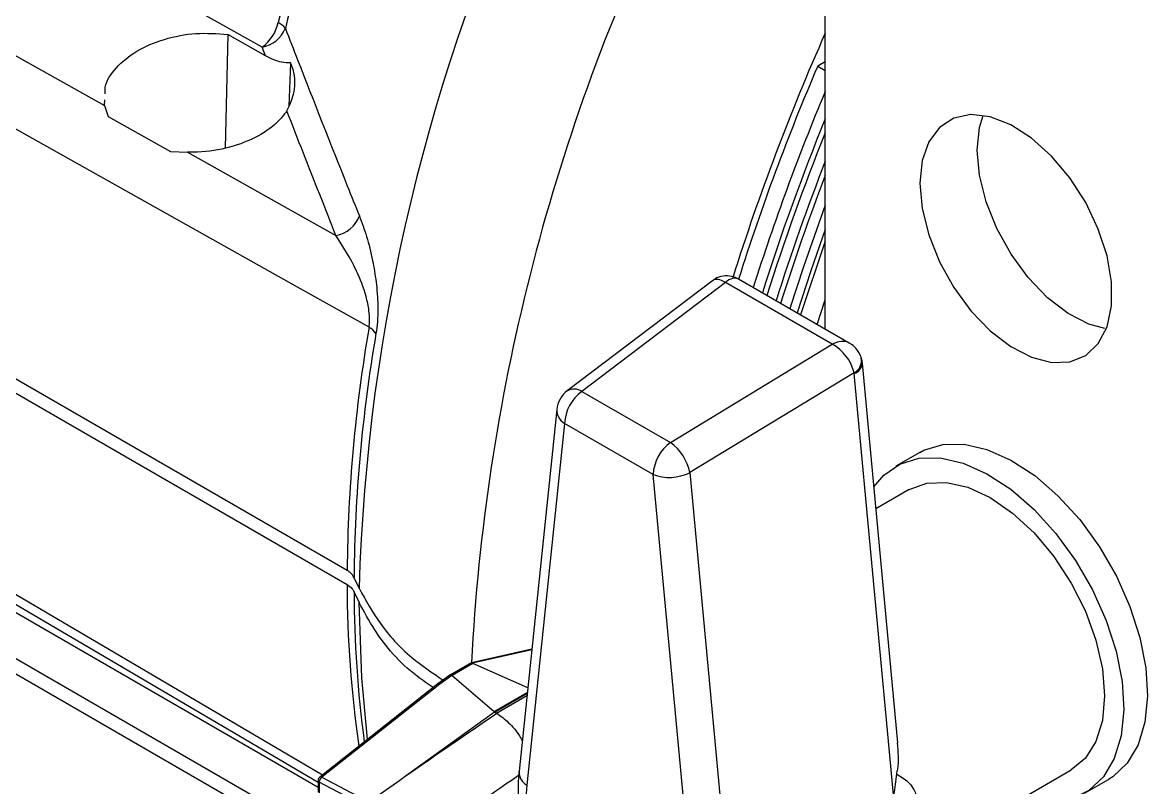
# Model space of a CAD drawing. Extents: x 11 to 120, y 2 to 94.
# Drawn here: x 84.204 to 86.811, y 14.484 to 16.257 of the extents above; entities that cross this region are included whole.
import ezdxf

# ---------------------------------------------------------------- set-up
doc = ezdxf.new("R2010")
doc.units = 0
doc.header["$MEASUREMENT"] = 0
doc.layers.add('OBJECT', color=7, linetype='CONTINUOUS')

msp = doc.modelspace()

# ---------------------------------------------------------------- linework, layer by layer
at = {"layer": 'OBJECT'}
for p, q in [((86.0644, 15.5465), (86.0644, 20.4449)), ((84.9562, 14.9875), (81.6442, 16.8995)), ((81.6442, 16.8668), (84.9562, 14.9548)), ((84.6796, 16.2292), (84.6737, 15.9657)), ((84.7672, 16.1799), (84.6796, 16.2292)), ((84.7672, 16.1799), (84.7594, 16.2)), ((86.0644, 16.166), (86.0469, 16.1559)), ((84.8249, 16.1637), (84.8212, 16.0632)), ((86.0469, 16.1559), (86.0644, 16.1458)), ((84.3939, 16.0644), (84.3945, 16.0781)), ((84.3939, 16.0644), (84.4024, 16.0394)), ((84.889, 14.4848), (82.1888, 16.0435)), ((84.4024, 16.0394), (84.5466, 15.9579)), ((84.5466, 15.9579), (84.5865, 15.9564)), ((84.5865, 15.9564), (84.9304, 15.7634)), ((82.1959, 15.9332), (84.8059, 14.4265)), ((82.22, 15.884), (84.77, 14.4119)), ((86.0644, 15.7506), (86.0072, 15.5795)), ((85.8028, 15.6586), (85.4666, 15.4034)), ((85.8328, 15.6544), (85.5006, 15.4023)), ((86.0807, 15.5113), (85.8328, 15.6544)), ((86.1201, 15.5143), (85.8636, 15.6624)), ((86.046, 15.5571), (86.0644, 15.6144)), ((85.7058, 15.2838), (86.0807, 15.5113)), ((86.2325, 14.5877), (86.1504, 15.4675)), ((86.1312, 15.445), (85.7504, 15.2139)), ((86.2226, 14.4671), (86.1314, 15.4437)), ((85.5006, 15.4023), (85.7058, 15.2838)), ((85.4423, 15.3602), (85.3546, 14.5219)), ((85.4602, 15.3281), (85.3725, 14.4899)), ((85.6655, 15.2097), (85.4602, 15.3281)), ((86.2832, 15.2606), (86.228, 15.2288)), ((85.7532, 14.2701), (85.6655, 15.2097)), ((85.7504, 15.2139), (85.8381, 14.2743)), ((86.2592, 15.1747), (86.1819, 15.13)), ((84.984, 14.9461), (84.9722, 14.9714)), ((84.9722, 14.9388), (84.984, 14.9134)), ((85.3842, 14.8051), (85.2446, 14.7733)), ((85.384, 14.8036), (85.2465, 14.7723)), ((85.2444, 14.7732), (85.1948, 14.7446)), ((85.2473, 14.7717), (85.1995, 14.7441)), ((85.3748, 14.7157), (85.2473, 14.7717)), ((85.1946, 14.7444), (85.1666, 14.7243)), ((85.1993, 14.7442), (85.1714, 14.7241)), ((85.1995, 14.7441), (85.297, 14.6604)), ((85.1665, 14.7243), (84.8928, 14.5086)), ((85.1714, 14.7241), (84.8977, 14.5085)), ((85.297, 14.6604), (85.3737, 14.7046)), ((85.3734, 14.7019), (85.299, 14.659)), ((85.3027, 14.6568), (85.3729, 14.6974)), ((85.0938, 14.5128), (85.2979, 14.6596)), ((85.299, 14.659), (85.3027, 14.6568)), ((86.2304, 14.292), (86.6342, 14.5251)), ((84.889, 14.5007), (84.889, 14.4733)), ((84.9781, 14.4512), (84.8918, 14.4967)), ((84.8918, 14.4967), (84.8918, 14.4718)), ((84.8977, 14.5085), (84.993, 14.4583)), ((86.6655, 14.471), (86.7206, 14.5028))]:
    msp.add_line(p, q, dxfattribs=at)
at = {"layer": 'OBJECT', "flags": 128}
for points in [[(84.7594, 16.2), (83.9014, 16.68), (82.9852, 17.1926), (81.8427, 17.8319)], [(85.007, 15.5507), (84.8415, 15.6434), (84.1326, 16.0407), (81.6458, 17.4345)], [(82.0957, 17.354), (82.6388, 17.0492), (83.5539, 16.5357), (84.3939, 16.0644)], [(81.6458, 16.4278), (81.823, 16.3235), (82.5318, 15.9064), (84.8992, 14.5136)], [(81.6692, 16.3898), (82.3097, 16.0132), (84.889, 14.4968)], [(86.2836, 15.8845), (86.2888, 15.8262), (86.3042, 15.7647), (86.329, 15.7027), (86.3621, 15.6432), (86.402, 15.5889), (86.4467, 15.5425), (86.4942, 15.5061), (86.5423, 15.4813), (86.5887, 15.4694), (86.6313, 15.4709), (86.668, 15.4857), (86.6972, 15.5132), (86.7174, 15.552), (86.7277, 15.6003), (86.7277, 15.6559), (86.7174, 15.7162), (86.6972, 15.7784), (86.668, 15.8395), (86.6313, 15.8967), (86.5887, 15.9473), (86.5423, 15.989), (86.4942, 16.0197), (86.4467, 16.0382), (86.402, 16.0434), (86.3621, 16.0352), (86.329, 16.014), (86.3042, 15.9807), (86.2888, 15.9368), (86.2836, 15.8845)], [(86.4165, 15.9613), (86.4217, 16.0136), (86.43, 16.0417)], [(86.7122, 15.5476), (86.6753, 15.5581), (86.6272, 15.5828), (86.5797, 15.6193), (86.5349, 15.6657), (86.495, 15.7199), (86.4619, 15.7794), (86.4371, 15.8414), (86.4217, 15.903), (86.4165, 15.9613)], [(86.0644, 15.8336), (86.0139, 15.691), (85.9822, 15.5939)], [(86.0644, 15.7772), (86.0309, 15.6812), (85.9992, 15.5841)], [(86.2832, 15.2606), (86.2927, 15.2657), (86.3368, 15.2792), (86.3861, 15.2799), (86.4392, 15.2678), (86.4943, 15.2432), (86.5497, 15.2071), (86.6035, 15.1605), (86.654, 15.105), (86.6997, 15.0423), (86.739, 14.9744), (86.7706, 14.9035), (86.7937, 14.832), (86.8073, 14.762), (86.8112, 14.6959), (86.8051, 14.6358), (86.7892, 14.5835), (86.7642, 14.5409), (86.7307, 14.5092), (86.7206, 14.5028)], [(86.1771, 15.1807), (86.2002, 15.208), (86.2375, 15.2339), (86.2816, 15.2473), (86.331, 15.248), (86.3841, 15.2359), (86.4392, 15.2114), (86.4945, 15.1753), (86.5483, 15.1287), (86.5988, 15.0732), (86.6445, 15.0104), (86.6838, 14.9426), (86.7155, 14.8717), (86.7385, 14.8001), (86.7522, 14.7302), (86.756, 14.6641), (86.7499, 14.6039), (86.7341, 14.5517), (86.709, 14.5091), (86.6755, 14.4774), (86.6346, 14.4576), (86.5877, 14.4505), (86.5363, 14.4563), (86.5215, 14.4601)], [(86.2592, 15.1747), (86.2994, 15.1895), (86.3453, 15.1914), (86.395, 15.1801), (86.4467, 15.1561), (86.4985, 15.1204), (86.5482, 15.0742), (86.594, 15.0195), (86.6342, 14.9582), (86.6672, 14.8927), (86.6917, 14.8257), (86.7068, 14.7595), (86.7119, 14.6968), (86.7068, 14.64), (86.6917, 14.5913), (86.6672, 14.5525), (86.6342, 14.5251), (86.6342, 14.5251)], [(85.0036, 14.5959), (84.9902, 14.7386), (84.984, 14.9134)]]:
    msp.add_lwpolyline(points, dxfattribs=at)
at = {"layer": 'OBJECT'}
for centre, radius, start, end in [((88.8484, 15.261), 4.1722, 156.5781, 166.1907), ((88.8771, 15.2442), 4.185, 156.5781, 166.1907), ((89.3858, 14.8143), 4.4038, 154.7208, 178.2852), ((89.8866, 14.532), 4.6485, 154.5679, 177.026), ((84.701, 16.2791), 0.0983, 306.457, 346.9431), ((84.7744, 16.2138), 0.0486, 37.1605, 62.5644), ((84.7476, 16.2697), 0.0706, 279.586, 337.9203), ((90.9615, 14.057), 5.3586, 156.0477, 162.5304), ((90.9778, 14.0431), 5.3645, 156.8051, 162.4324), ((91.0001, 14.0274), 5.3522, 157.2472, 162.4326), ((91.0014, 14.022), 5.3312, 157.8297, 162.4379), ((91.0037, 14.0187), 5.3225, 158.1267, 162.4396), ((91.0077, 14.0122), 5.3043, 158.7394, 162.4431), ((91.0095, 14.009), 5.2952, 159.0516, 162.4449), ((84.9186, 15.8326), 0.0702, 279.7078, 340.1211), ((88.4663, 14.9549), 3.5102, 170.2277, 179.4687), ((84.9871, 15.5124), 0.0431, 33.4577, 62.6571), ((88.4914, 14.9389), 3.5193, 170.2276, 179.4695), ((86.1151, 15.4741), 0.0333, 298.8204, 9.89), ((86.1238, 15.4692), 0.0266, 286.6496, 356.4984), ((85.5044, 15.3537), 0.0625, 127.2002, 174.0272), ((85.5572, 15.3234), 0.0971, 125.6894, 177.1988), ((85.4827, 15.3751), 0.0325, 56.558, 119.5027), ((85.4786, 15.3595), 0.0363, 178.9147, 239.6843), ((85.7625, 15.2049), 0.0971, 125.6894, 177.1988), ((85.6392, 15.1922), 0.1133, 11.0453, 53.988), ((85.703, 15.3108), 0.1079, 249.6365, 296.0391), ((87.6056, 14.9617), 2.6495, 180.1489, 188.2777), ((87.6448, 14.9463), 2.6726, 180.1609, 187.662), ((84.899, 14.5007), 0.01, 128.2361, 180), ((84.8937, 14.5011), 0.00479, 184.1315, 246.5158), ((84.9067, 14.4967), 0.0149, 127.0577, 180.0154), ((84.8952, 14.5045), 0.00473, 57.9081, 121.0621), ((85.3908, 14.5212), 0.0363, 178.9149, 239.6841)]:
    msp.add_arc(centre, radius, start, end, dxfattribs=at)
for centre, major_axis, ratio, start_param, end_param in [((85.8366, 15.6058), (-0.0325, 0.0537), 0.485137, 5.47967, 6.33384), ((85.8366, 15.6058), (0.0254, 0.0574), 0.506157, 6.228841, 7.101425), ((86.0846, 15.4627), (0.0384, 0.0497), 0.6374, 0.087579, 0.958572), ((86.0846, 15.4627), (-0.0386, 0.0495), 0.561473, 3.966083, 5.418022), ((86.1258, 15.4408), (0.00344, 0.00667), 0.68298, 5.465482, 5.671606), ((85.2739, 14.7787), (0.0277, 0.0059), 0.181801, 3.247873, 3.388474), ((85.2001, 14.7361), (-0.00543, 0.00841), 0.541118, 5.523194, 6.31022), ((85.142, 14.7026), (0.0576, 0.0414), 0.099986, 0.024246, 0.050426), ((85.1726, 14.7163), (-0.00602, 0.00799), 0.518549, 5.484768, 6.294577), ((86.6809, 17.5447), (13.5348, 9.6488), 0.094709, 4.527712, 4.543224), ((84.6075, 14.1618), (0.691, 0.4971), 0.099986, 0.011157, 0.024246), ((84.608, 14.162), (0.6943, 0.494), 0.104684, 0.047827, 0.060918), ((84.6116, 14.1599), (0.6943, 0.494), 0.104684, 0.044487, 0.047827), ((85.6807, 14.2716), (-0.2198, 0.3789), 0.577378, 0.66984, 0.896178)]:
    msp.add_ellipse(centre, major_axis=major_axis, ratio=ratio, start_param=start_param, end_param=end_param, dxfattribs=at)
for points, knots in [([(84.3952, 16.0919), (84.3951, 16.0971), (84.3949, 16.1176), (84.419, 16.1532), (84.4661, 16.1922), (84.5314, 16.22), (84.606, 16.2346), (84.6551, 16.231), (84.6796, 16.2292)], [0, 0, 0, 0, 0.062375, 0.249368, 0.436897, 0.624938, 0.813071, 1, 1, 1, 1]), ([(84.8131, 16.2431), (84.8226, 16.2188), (84.8698, 16.0972), (84.9271, 15.9524), (84.9753, 15.832), (84.9846, 15.8088)], [0, 0, 0, 0, 0.167872, 0.839364, 1, 1, 1, 1]), ([(84.8249, 16.1637), (84.8181, 16.1636), (84.8, 16.1632), (84.7798, 16.1734), (84.7672, 16.1799)], [0, 0, 0, 0, 0.372319, 1, 1, 1, 1]), ([(84.8167, 16.0519), (84.8227, 16.0645), (84.8354, 16.0909), (84.8368, 16.1358), (84.8283, 16.1557), (84.8249, 16.1637)], [0, 0, 0, 0, 0.350763, 0.739166, 1, 1, 1, 1]), ([(84.8167, 16.0519), (84.8098, 16.043), (84.7916, 16.0196), (84.744, 15.9878), (84.676, 15.9634), (84.6206, 15.9562), (84.5911, 15.9564), (84.5865, 15.9564)], [0, 0, 0, 0, 0.162696, 0.424831, 0.687546, 0.950209, 1, 1, 1, 1]), ([(84.9304, 15.7634), (84.9052, 15.8269), (84.8671, 15.923), (84.8295, 16.0193), (84.8167, 16.0519)], [0, 0, 0, 0, 0.660515, 1, 1, 1, 1]), ([(84.9846, 15.8088), (84.9904, 15.7933), (85.0019, 15.7625), (85.0149, 15.7106), (85.024, 15.6565), (85.0278, 15.6077), (85.0271, 15.5655), (85.0244, 15.5452), (85.0231, 15.5362)], [0, 0, 0, 0, 0.227374, 0.454238, 0.628217, 0.803357, 0.912623, 1, 1, 1, 1]), ([(85.007, 15.5507), (85.0076, 15.5562), (85.009, 15.5684), (85.0069, 15.5938), (84.9979, 15.6345), (84.973, 15.6977), (84.947, 15.7378), (84.9304, 15.7634)], [0, 0, 0, 0, 0.062412, 0.139208, 0.265335, 0.530913, 1, 1, 1, 1]), ([(85.8635, 15.6622), (85.8582, 15.6647), (85.8469, 15.6702), (85.8275, 15.6701), (85.812, 15.6655), (85.805, 15.6597), (85.8029, 15.658)], [0, 0, 0, 0, 0.2694046, 0.577532, 0.8773114, 1, 1, 1, 1]), ([(86.148, 15.4797), (86.1451, 15.4864), (86.1398, 15.4983), (86.1288, 15.5095), (86.1216, 15.513), (86.1197, 15.5139)], [0, 0, 0, 0, 0.476312, 0.856217, 1, 1, 1, 1]), ([(86.1504, 15.4675), (86.1503, 15.4685), (86.1498, 15.4727), (86.1488, 15.4767), (86.148, 15.4797)], [0, 0, 0, 0, 0.238062, 1, 1, 1, 1]), ([(84.9722, 14.9714), (84.9698, 14.9753), (84.9661, 14.9812), (84.9588, 14.9858), (84.9562, 14.9875)], [0, 0, 0, 0, 0.643557, 1, 1, 1, 1]), ([(84.9562, 14.9548), (84.9607, 14.9517), (84.9677, 14.9469), (84.971, 14.9409), (84.9722, 14.9388)], [0, 0, 0, 0, 0.643567, 1, 1, 1, 1]), ([(84.984, 14.9461), (84.9993, 14.9186), (85.0303, 14.8628), (85.0947, 14.7899), (85.1536, 14.7503), (85.179, 14.7332)], [0, 0, 0, 0, 0.357176, 0.722761, 1, 1, 1, 1]), ([(85.1558, 14.7158), (85.1431, 14.7245), (85.0848, 14.7639), (85.0279, 14.8321), (84.9955, 14.8921), (84.984, 14.9134)], [0, 0, 0, 0, 0.152917, 0.697716, 1, 1, 1, 1]), ([(85.2445, 14.7732), (85.2445, 14.7732), (85.2446, 14.7734), (85.2455, 14.7732), (85.2462, 14.7725), (85.2465, 14.7723)], [0, 0, 0, 0, 0.116856, 0.672284, 1, 1, 1, 1]), ([(85.303, 14.6567), (85.3122, 14.6499), (85.3307, 14.6364), (85.3516, 14.6123), (85.3599, 14.5965), (85.3619, 14.5924)], [0, 0, 0, 0, 0.427915, 0.855824, 1, 1, 1, 1]), ([(86.231, 14.5877), (86.233, 14.5673), (86.2352, 14.5431), (86.23, 14.5196), (86.2292, 14.5159)], [0, 0, 0, 0, 0.843835, 1, 1, 1, 1]), ([(84.5879, 14.157), (84.592, 14.1598), (84.6124, 14.1741), (84.6984, 14.234), (84.8637, 14.3494), (85.0112, 14.4541), (85.0938, 14.5128)], [0, 0, 0, 0, 0.024148, 0.120739, 0.507103, 1, 1, 1, 1]), ([(85.3538, 14.5125), (85.3069, 14.4798), (85.2187, 14.4183), (85.1303, 14.3569), (85.0889, 14.3281)], [0, 0, 0, 0, 0.5319324, 1, 1, 1, 1]), ([(85.3546, 14.5219), (85.3539, 14.5144), (85.3512, 14.4845), (85.3531, 14.4527), (85.3545, 14.4289)], [0, 0, 0, 0, 0.251372, 1, 1, 1, 1]), ([(86.2292, 14.5159), (86.2273, 14.4998), (86.2254, 14.4834), (86.2226, 14.4674), (86.2226, 14.4671)], [0, 0, 0, 0, 0.982725, 1, 1, 1, 1]), ([(86.2292, 14.5159), (86.2389, 14.5102), (86.2537, 14.5014), (86.2701, 14.4812), (86.2793, 14.4578), (86.2775, 14.429), (86.2641, 14.3909), (86.2453, 14.3638), (86.23, 14.3457), (86.2292, 14.3449)], [0, 0, 0, 0, 0.190458, 0.293194, 0.446601, 0.600718, 0.707922, 0.98553, 1, 1, 1, 1])]:
    msp.add_open_spline(points, degree=3, knots=knots, dxfattribs=at)

doc.saveas('drawing.dxf')
